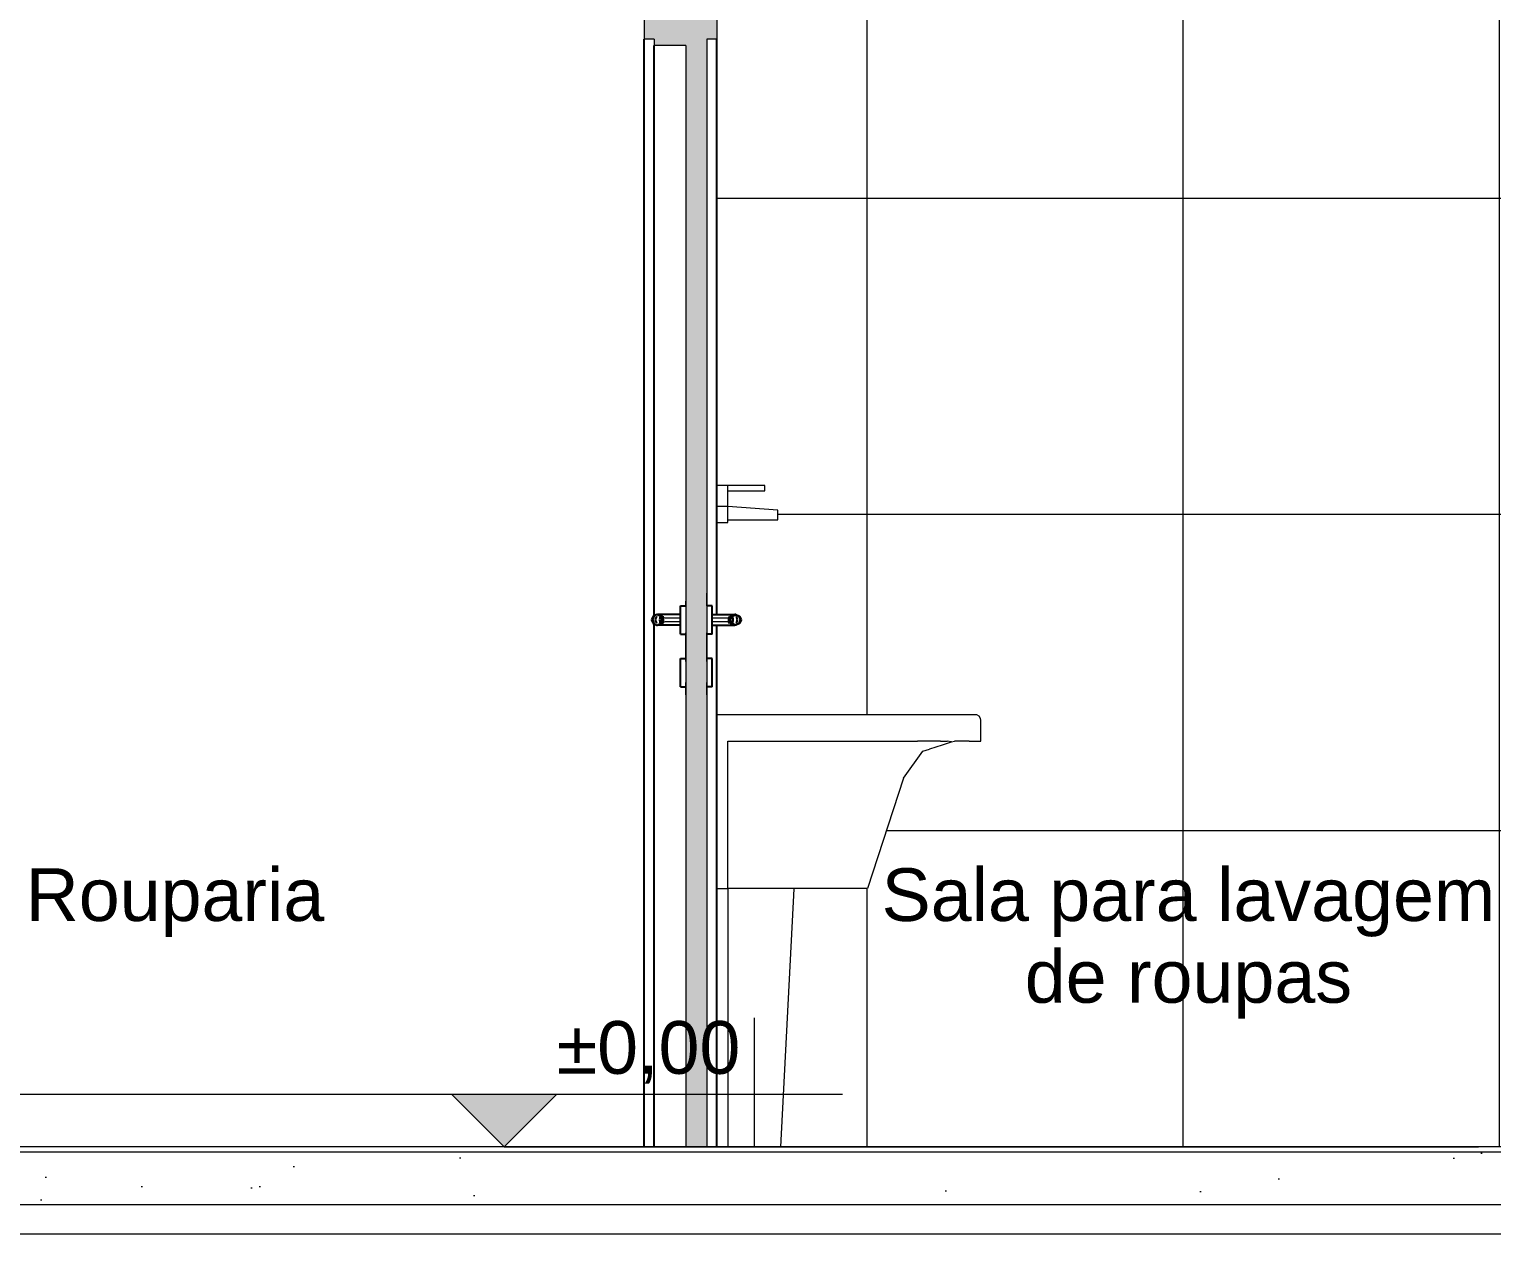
# Model space of a CAD drawing. Header units: metres. Extents: x -77 to 97, y 0 to 6.
# Drawn here: x 41.353 to 44.129, y -0.373 to 1.913 of the extents above; entities that cross this region are included whole.
import ezdxf

# ---------------------------------------------------------------- set-up
doc = ezdxf.new("R2010")
doc.units = ezdxf.units.M
doc.header["$MEASUREMENT"] = 0
for name, color, linetype, lineweight in [('0_Caneta_No__1', 7, 'Continuous', 35), ('LAJES.EST_Caneta_No__4', 7, 'Continuous', 20), ('LAJES.EST_Caneta_No__7', 7, 'Continuous', 13), ('PISO - Rodapé_Caneta_No__11', 7, 'Continuous', 5), ('Portas Archicad_Caneta_No__241', 7, 'Continuous', 13), ('Portas Archicad_Caneta_No__3', 7, 'Continuous', 25)]:
    doc.layers.add(name, color=color, linetype=linetype, lineweight=lineweight)
doc.layers.add('COTAS CORTE', color=7, linetype='Continuous')
doc.layers.add('Portas Archicad', color=7, linetype='Continuous')
for name, color, linetype, lineweight, true_color in [('COTAS CORTE_Caneta_No__25', 7, 'Continuous', 13, 0x982312), ('LAJES.EST_Caneta_No__16', 7, 'Continuous', 0, 0xc9c9c9), ('LAJES.EST_Caneta_No__254', 7, 'Continuous', 0, 0xd1c9ad), ('LAJES.EST_Caneta_No__97', 7, 'Continuous', 5, 0x6b6b6b), ('LOUCAS-METAIS.ARQ_Caneta_No__13', 7, 'Continuous', 0, 0xaaaaaa), ('Novo_LOUCAS-METAIS.ARQ_Caneta_No__13', 7, 'Continuous', 0, 0xaaaaaa), ('PAREDE CONSTRUIR_Caneta_No__16', 7, 'Continuous', 0, 0xc9c9c9), ('Portas Archicad_Caneta_No__9', 7, 'Continuous', 5, 0x020202)]:
    doc.layers.add(name, color=color, linetype=linetype, lineweight=lineweight, true_color=true_color)
doc.styles.add('ESTILO_GERADO_1', font='arial.ttf')
doc.dimstyles.new('ESTILO_GERADO__10', dxfattribs={"dimtxt": 0.1, "dimasz": 0.0475, "dimexe": 0.18, "dimexo": 0.624631, "dimgap": 0, "dimtad": 1, "dimzin": 0, "dimdsep": 46, "dimtxsty": 'ESTILO_GERADO_1', "dimblk": 'ARROWHEAD_11', "dimblk1": 'ARROWHEAD_11', "dimblk2": 'ARROWHEAD_11', "dimcen": 0.09, "dimclrd": 256, "dimclre": 256, "dimclrt": 256, "dimadec": 0, "dimazin": 0, "dimtfac": 1, "dimtdec": 4, "dimtmove": 0, "dimatfit": 3, "dimfxl": 0, "dimtolj": 1, "dimtzin": 0, "dimarcsym": 0})
pattern_1 = [(45, (77.54311, 0.292), (-0.159099, 0.159099), [0, -0.15, 0, -0.225]), (110, (78.04311, 0.292), (0.2114308, 0.0769545), [0, -0.11, 0, -0.19])]
pattern_2 = [(50, (77.5431, -0.208), (-0.546554, 0.047817), [0.05715, -0.62865]), (355, (77.5431, -0.208), (-0.10573, 0.5731705), [0.04572, -0.502922]), (100.4514, (77.58866, -0.212), (0.440824, 0.525353), [0.04857, -0.534271]), (46.1842, (77.5431, -0.0556), (-0.813237, 0.126127), [0.085725, -0.942975]), (96.6356, (77.6109, -0.0661), (0.712212, 0.742278), [0.072855, -0.801407]), (351.1842, (77.5431, -0.0556), (0.712212, 0.742278), [0.06858, -0.75438]), (21, (77.6193, -0.0937), (-0.454843, 0.3067956), [0.05715, -0.62865]), (326, (77.6193, -0.0937), (0.185406, 0.552564), [0.04572, -0.50292]), (71.4514, (77.6572, -0.11926), (0.640249, 0.245768), [0.04857, -0.53427]), (37.5, (77.54311, -0.208), (0.0092658, 0.2536651), [0, -0.496824, 0, -0.51054, 0, -0.504825]), (7.5, (77.5431, -0.208), (0.200459, 0.3005417), [0, -0.291084, 0, -0.485394, 0, -0.192405]), (327.5, (77.37319, -0.208), (-0.4067718, 0.0171862), [0, -0.1905, 0, -0.59436, 0, -0.78867]), (317.5, (77.297, -0.208), (0.4443875, 0.0762795), [0, -0.24765, 0, -0.394716, 0, -0.56007])]

# ---------------------------------------------------------------- blocks, each defined once
blk = doc.blocks.new('*D104', base_point=(77.5431, -0.208))
at = {"layer": 'COTAS CORTE_Caneta_No__25', "linetype": 'Continuous', "lineweight": 13, "true_color": 0x982312}
for points in [[(45.0939, 2.952), (45.0949, 2.9472), (45.0976, 2.9432), (45.1016, 2.9405), (45.1064, 2.9395), (45.1112, 2.9405), (45.1153, 2.9432), (45.118, 2.9472), (45.1189, 2.952), (45.118, 2.9568), (45.1153, 2.9608), (45.1112, 2.9636), (45.1064, 2.9645), (45.1016, 2.9636), (45.0976, 2.9608), (45.0949, 2.9568)], [(45.0939, 2.942), (45.0949, 2.9372), (45.0976, 2.9332), (45.1016, 2.9305), (45.1064, 2.9295), (45.1112, 2.9305), (45.1153, 2.9332), (45.118, 2.9372), (45.1189, 2.942), (45.118, 2.9468), (45.1153, 2.9508), (45.1112, 2.9536), (45.1064, 2.9545), (45.1016, 2.9536), (45.0976, 2.9508), (45.0949, 2.9468)], [(45.0939, -0.208), (45.0949, -0.2128), (45.0976, -0.2168), (45.1016, -0.2195), (45.1064, -0.2205), (45.1112, -0.2195), (45.1153, -0.2168), (45.118, -0.2128), (45.1189, -0.208), (45.118, -0.2032), (45.1153, -0.1992), (45.1112, -0.1964), (45.1064, -0.1955), (45.1016, -0.1964), (45.0976, -0.1992), (45.0949, -0.2032)]]:
    blk.add_hatch(color=24, dxfattribs=at).paths.add_polyline_path(points)
at = {"layer": 'COTAS CORTE_Caneta_No__25', "color": 24, "linetype": 'Continuous', "lineweight": 13, "true_color": 0x982312}
for p, q in [((45.0939, 2.942), (44.4818, 2.942)), ((45.1064, -0.1955), (45.1064, 2.9295)), ((45.1533, 2.942), (45.1189, 2.942)), ((45.0939, -0.208), (44.4818, -0.208)), ((45.1064, -0.233), (45.1064, -0.2205)), ((45.1533, -0.208), (45.1189, -0.208))]:
    blk.add_line(p, q, dxfattribs=at)
for centre in [(45.1064, 2.942), (45.1064, -0.208)]:
    blk.add_circle(centre, 0.0125, dxfattribs=at)
at = {"layer": 'COTAS CORTE_Caneta_No__25', "color": 24, "lineweight": 13, "true_color": 0x982312, "char_height": 0.1, "attachment_point": 7, "rotation": 90, "style": 'ESTILO_GERADO_1'}
for s, insert in [('\\A1;{\\pql;\\fArial|b0|i0|c0|p0;\\W1.000000;0,01}', (45.0864, 2.6626)), ('\\A1;{\\pql;\\fArial|b0|i0|c0|p0;\\W1.000000;3,15}', (45.0864, 1.1001))]:
    blk.add_mtext(s, dxfattribs=dict(at, insert=insert))
blk = doc.blocks.new('ARROWHEAD_11')
at = {"color": 0, "linetype": 'Continuous', "lineweight": 0}
blk.add_line((0, 0), (-1, 0), dxfattribs=at)
at = {"color": 0, "linetype": 'Continuous', "lineweight": 0, "const_width": 0.25, "flags": 128}
blk.add_lwpolyline([(-0.125, 0, 1), (0.125, 0, 1)], format="xyb", close=True, dxfattribs=at)

msp = doc.modelspace()

# ---------------------------------------------------------------- hatches: boundary and pattern name
at = {"layer": 'COTAS CORTE_Caneta_No__25', "linetype": 'Continuous', "lineweight": 13, "true_color": 0x982312}
msp.add_hatch(color=24, dxfattribs=at).paths.add_polyline_path([(42.2546, -0.208), (42.3546, -0.108), (42.1546, -0.108)])
at = {"layer": 'LAJES.EST_Caneta_No__254', "linetype": 'Continuous', "lineweight": 0, "true_color": 0xd1c9ad}
h = msp.add_hatch(dxfattribs=at)
h.set_pattern_fill('Haie_OD_0003', color=9, style=0, pattern_type=2)
h.set_pattern_definition(pattern_1)
h.paths.add_polyline_path([(42.6394, -0.208), (39.1394, -0.208), (39.1394, -0.218), (42.6394, -0.218)])
h = msp.add_hatch(dxfattribs=at)
h.set_pattern_fill('Haie_OD_0003', color=9, style=0, pattern_type=2)
h.set_pattern_definition(pattern_1)
h.paths.add_polyline_path([(44.9434, -0.208), (42.6394, -0.208), (42.6394, -0.218), (44.9434, -0.218)])
at = {"layer": 'LAJES.EST_Caneta_No__97', "linetype": 'Continuous', "lineweight": 5, "true_color": 0x6b6b6b}
h = msp.add_hatch(dxfattribs=at)
h.set_pattern_fill('AR_CONC_0003', color=251, style=0, pattern_type=2)
h.set_pattern_definition(pattern_2)
h.paths.add_polyline_path([(39.1394, -0.318), (42.6394, -0.318), (42.6394, -0.218), (39.1394, -0.218)])
h = msp.add_hatch(dxfattribs=at)
h.set_pattern_fill('AR_CONC_0003', color=251, style=0, pattern_type=2)
h.set_pattern_definition(pattern_2)
h.paths.add_polyline_path([(42.6394, -0.318), (44.9434, -0.318), (44.9434, -0.218), (42.6394, -0.218)])
at = {"layer": 'PAREDE CONSTRUIR_Caneta_No__16', "linetype": 'Continuous', "lineweight": 0, "true_color": 0xc9c9c9}
h = msp.add_hatch(dxfattribs=at)
h.set_pattern_fill('Ceramica_60_x_60_0003', color=9, style=0, pattern_type=2)
h.set_pattern_definition([(0, (44.7434, -0.208), (0, 0.6), []), (90, (44.7434, -0.208), (-0.6, 0), [])])
h.paths.add_polyline_path([(42.6394, 2.942), (42.6394, 1.944), (42.6584, 1.944), (42.6584, 1.894), (42.6584, 1.047), (42.7494, 1.047), (42.7494, 1.037), (42.6794, 1.037), (42.6794, 1.007), (42.7744, 1.0004), (42.7744, 0.982), (42.6794, 0.982), (42.6794, 0.977), (42.6584, 0.977), (42.6584, 0.802), (42.6944, 0.802), (42.7014, 0.7991), (42.7044, 0.792), (42.7014, 0.7849), (42.6944, 0.782), (42.6584, 0.782), (42.6584, 0.612), (43.1493, 0.612), (43.1519, 0.6117), (43.1564, 0.6091), (43.159, 0.6046), (43.1594, 0.602), (43.1594, 0.562), (43.1094, 0.562), (43.0495, 0.5426), (43.0125, 0.4916), (42.9444, 0.282), (42.8044, 0.282), (42.8043, 0.2819), (42.7795, -0.2079), (42.7794, -0.208), (44.4899, -0.208), (44.4899, 0.592), (44.1934, 0.592), (44.1934, 0.792), (44.4899, 0.792), (44.4899, 2.942)])
h = msp.add_hatch(dxfattribs=at)
h.set_pattern_fill('Ceramica_60_x_60_0003', color=9, style=0, pattern_type=2)
h.set_pattern_definition([(0, (44.7434, -0.208), (0, 0.6), []), (90, (44.7434, -0.208), (-0.6, 0), [])])
h.paths.add_polyline_path([(42.6584, 0.282), (42.6584, -0.208), (42.6794, -0.208), (42.6794, 0.282)])
at = {"layer": 'Portas Archicad', "linetype": 'Continuous', "lineweight": 0, "true_color": 0xffffff}
for points in [[(42.5204, 1.894), (42.5394, 1.894), (42.5394, 1.944), (42.5204, 1.944)], [(42.6584, 1.894), (42.6584, 1.944), (42.6394, 1.944), (42.6394, 1.894)], [(42.5994, 1.894), (42.6394, 1.894), (42.6394, 1.932), (42.5394, 1.932), (42.5394, 1.882), (42.5994, 1.882)], [(42.6394, -0.208), (42.6394, 1.894), (42.5994, 1.894), (42.5994, -0.208)]]:
    msp.add_hatch(color=7, dxfattribs=at).paths.add_polyline_path(points)

# ---------------------------------------------------------------- linework, layer by layer
at = {"layer": 'COTAS CORTE_Caneta_No__25', "color": 24, "linetype": 'Continuous', "lineweight": 13, "true_color": 0x982312}
for p, q in [((42.2546, -0.208), (42.1546, -0.108)), ((42.1546, -0.108), (42.3546, -0.108)), ((42.3546, -0.108), (42.2546, -0.208)), ((42.3546, -0.108), (42.8968, -0.108)), ((42.2546, -0.208), (42.1796, -0.208)), ((42.2546, -0.208), (44.1038, -0.208))]:
    msp.add_line(p, q, dxfattribs=at)
at = {"layer": 'LAJES.EST_Caneta_No__16', "color": 9, "linetype": 'Continuous', "lineweight": 0, "true_color": 0xc9c9c9}
msp.add_line((40.8394, -0.373), (44.9434, -0.373), dxfattribs=at)
at = {"layer": 'LAJES.EST_Caneta_No__4', "color": 7, "linetype": 'Continuous', "lineweight": 20}
for p, q in [((42.6394, -0.318), (39.1394, -0.318)), ((44.9434, -0.318), (42.6394, -0.318))]:
    msp.add_line(p, q, dxfattribs=at)
at = {"layer": 'LAJES.EST_Caneta_No__7', "color": 7, "linetype": 'Continuous', "lineweight": 13}
for p, q in [((42.6394, -0.218), (39.1394, -0.218)), ((44.7434, -0.208), (42.6394, -0.208)), ((44.9434, -0.218), (42.6394, -0.218))]:
    msp.add_line(p, q, dxfattribs=at)
at = {"layer": 'LAJES.EST_Caneta_No__7', "color": 7, "linetype": 'Continuous', "lineweight": 13, "flags": 128}
msp.add_lwpolyline([(42.6394, -0.208), (42.5994, -0.208), (41.0394, -0.208), (40.9994, -0.208), (39.1794, -0.208), (39.1394, -0.208)], dxfattribs=at)
at = {"layer": 'LOUCAS-METAIS.ARQ_Caneta_No__13', "color": 253, "linetype": 'Continuous', "lineweight": 0, "true_color": 0xaaaaaa}
for p, q in [((43.0382, 0.612), (42.6584, 0.612)), ((43.0787, 0.612), (43.0382, 0.612)), ((43.1101, 0.612), (43.0787, 0.612)), ((43.1274, 0.612), (43.1101, 0.612)), ((43.1493, 0.612), (43.1274, 0.612)), ((43.1519, 0.6117), (43.1493, 0.612)), ((43.1564, 0.6091), (43.1519, 0.6117)), ((43.159, 0.6046), (43.1564, 0.6091)), ((43.1594, 0.602), (43.159, 0.6046)), ((43.1594, 0.562), (43.1594, 0.602)), ((42.6794, 0.282), (42.6794, 0.562)), ((42.6794, 0.562), (43.0394, 0.562)), ((43.0832, 0.562), (43.0394, 0.562)), ((43.0832, 0.562), (43.0954, 0.562)), ((43.1031, 0.56), (43.0859, 0.5544)), ((43.104, 0.5603), (43.0954, 0.562)), ((43.104, 0.5603), (43.1031, 0.56)), ((43.104, 0.5603), (43.1094, 0.562)), ((43.1181, 0.562), (43.1094, 0.562)), ((43.1372, 0.562), (43.1181, 0.562)), ((43.1372, 0.562), (43.1594, 0.562)), ((43.0125, 0.4916), (43.0495, 0.5426)), ((43.0495, 0.5426), (43.0618, 0.5466)), ((43.0859, 0.5544), (43.0618, 0.5466)), ((43.0125, 0.4916), (42.9444, 0.282)), ((42.6584, 0.282), (42.6794, 0.282)), ((42.6794, 0.282), (42.6794, -0.208)), ((42.9444, 0.282), (42.6794, 0.282)), ((42.8043, 0.2819), (42.7795, -0.2079)), ((42.8044, 0.282), (42.8043, 0.2819)), ((42.7294, 0.037), (42.7294, -0.2079)), ((42.7294, -0.2079), (42.7294, -0.208)), ((42.7795, -0.2079), (42.7794, -0.208))]:
    msp.add_line(p, q, dxfattribs=at)
at = {"layer": 'Novo_LOUCAS-METAIS.ARQ_Caneta_No__13', "color": 253, "linetype": 'Continuous', "lineweight": 0, "true_color": 0xaaaaaa}
for p, q in [((42.6794, 1.047), (42.6584, 1.047)), ((42.6794, 1.007), (42.6794, 1.047)), ((42.7494, 1.047), (42.6794, 1.047)), ((42.6794, 1.037), (42.7494, 1.037)), ((42.7494, 1.037), (42.7494, 1.047)), ((42.6794, 1.007), (42.6584, 1.007)), ((42.6794, 0.977), (42.6794, 1.007)), ((42.7744, 1.0004), (42.6794, 1.007)), ((42.7744, 0.982), (42.7744, 1.0004)), ((42.6584, 0.977), (42.6794, 0.977)), ((42.6794, 0.982), (42.7744, 0.982))]:
    msp.add_line(p, q, dxfattribs=at)
at = {"layer": 'PISO - Rodapé_Caneta_No__11', "color": 7, "linetype": 'Continuous', "lineweight": 5}
for p, q in [((41.0594, -0.108), (42.5194, -0.108)), ((42.5194, -0.108), (42.5194, -0.208)), ((42.5204, -0.108), (42.5194, -0.108))]:
    msp.add_line(p, q, dxfattribs=at)
at = {"layer": 'Portas Archicad_Caneta_No__241', "color": 7, "linetype": 'Continuous', "lineweight": 13}
for p, q in [((42.5993, 1.036), (42.5993, 1.0126)), ((42.6395, 1.036), (42.6395, 1.0126)), ((42.5993, 0.9733), (42.5993, 0.9103)), ((42.6395, 0.9733), (42.6395, 0.9103)), ((42.5993, 0.906), (42.5993, 0.8583)), ((42.6395, 0.906), (42.6395, 0.843)), ((42.6395, 0.819), (42.6395, 0.843)), ((42.5993, 0.819), (42.5993, 0.8277)), ((42.5993, 0.7128), (42.5993, 0.7675)), ((42.6395, 0.7128), (42.6395, 0.7675)), ((42.5993, 0.65), (42.5993, 0.6734)), ((42.6395, 0.65), (42.6395, 0.6734))]:
    msp.add_line(p, q, dxfattribs=at)
at = {"layer": 'Portas Archicad_Caneta_No__3', "color": 7, "linetype": 'Continuous', "lineweight": 25}
for p, q in [((42.5204, -0.208), (42.5204, 1.894)), ((42.6584, 0.802), (42.6584, 1.894)), ((42.5394, 0.7999), (42.5394, 1.882)), ((42.5894, 0.8154), (42.5894, 0.819)), ((42.5894, 0.819), (42.5895, 0.819)), ((42.5894, 0.8055), (42.5894, 0.8154)), ((42.5894, 0.7952), (42.5894, 0.8055)), ((42.5895, 0.819), (42.5993, 0.819)), ((42.5993, 0.819), (42.5994, 0.819)), ((42.6395, 0.819), (42.6394, 0.819)), ((42.6493, 0.819), (42.6395, 0.819)), ((42.6494, 0.819), (42.6493, 0.819)), ((42.6494, 0.8154), (42.6494, 0.819)), ((42.6494, 0.8055), (42.6494, 0.8154)), ((42.6494, 0.7952), (42.6494, 0.8055)), ((42.5373, 0.7991), (42.5344, 0.792)), ((42.5344, 0.792), (42.5373, 0.7849)), ((42.5388, 0.7991), (42.5361, 0.792)), ((42.5361, 0.792), (42.5388, 0.7849)), ((42.5444, 0.802), (42.5373, 0.7991)), ((42.5373, 0.7849), (42.5444, 0.782)), ((42.5394, -0.208), (42.5394, 0.7841)), ((42.5437, 0.7991), (42.5415, 0.792)), ((42.5415, 0.792), (42.5437, 0.7849)), ((42.5444, 0.802), (42.5455, 0.802)), ((42.5444, 0.782), (42.5455, 0.782)), ((42.5514, 0.7991), (42.545, 0.8017)), ((42.545, 0.7823), (42.5514, 0.7849)), ((42.5455, 0.802), (42.5459, 0.802)), ((42.5455, 0.782), (42.5459, 0.782)), ((42.5488, 0.802), (42.5459, 0.802)), ((42.5488, 0.782), (42.5459, 0.782)), ((42.5536, 0.802), (42.5488, 0.802)), ((42.5536, 0.782), (42.5488, 0.782)), ((42.5509, 0.7991), (42.5497, 0.792)), ((42.5497, 0.792), (42.5509, 0.7849)), ((42.5544, 0.792), (42.5514, 0.7991)), ((42.5514, 0.7849), (42.5544, 0.792)), ((42.5549, 0.792), (42.5522, 0.7991)), ((42.5522, 0.7849), (42.5549, 0.792)), ((42.5594, 0.802), (42.5536, 0.802)), ((42.5594, 0.782), (42.5536, 0.782)), ((42.556, 0.792), (42.5539, 0.7991)), ((42.5539, 0.7849), (42.556, 0.792)), ((42.5567, 0.7968), (42.5564, 0.7991)), ((42.5564, 0.7849), (42.5567, 0.7872)), ((42.5575, 0.792), (42.5567, 0.7968)), ((42.5567, 0.7872), (42.5575, 0.792)), ((42.5894, 0.802), (42.5594, 0.802)), ((42.5894, 0.782), (42.5594, 0.782)), ((42.5894, 0.792), (42.5894, 0.7952)), ((42.5894, 0.7889), (42.5894, 0.792)), ((42.5894, 0.7785), (42.5894, 0.7889)), ((42.5894, 0.7686), (42.5894, 0.7785)), ((42.6494, 0.802), (42.6794, 0.802)), ((42.6494, 0.792), (42.6494, 0.7952)), ((42.6494, 0.7889), (42.6494, 0.792)), ((42.6494, 0.7785), (42.6494, 0.7889)), ((42.6494, 0.782), (42.6794, 0.782)), ((42.6494, 0.7686), (42.6494, 0.7785)), ((42.6584, -0.208), (42.6584, 0.782)), ((42.6794, 0.802), (42.6851, 0.802)), ((42.6794, 0.782), (42.6851, 0.782)), ((42.6812, 0.792), (42.682, 0.7968)), ((42.682, 0.7872), (42.6812, 0.792)), ((42.682, 0.7968), (42.6823, 0.7991)), ((42.6823, 0.7849), (42.682, 0.7872)), ((42.6828, 0.792), (42.6849, 0.7991)), ((42.6849, 0.7849), (42.6828, 0.792)), ((42.6838, 0.792), (42.6866, 0.7991)), ((42.6866, 0.7849), (42.6838, 0.792)), ((42.6844, 0.792), (42.6873, 0.7991)), ((42.6873, 0.7849), (42.6844, 0.792)), ((42.6851, 0.802), (42.69, 0.802)), ((42.6851, 0.782), (42.69, 0.782)), ((42.6873, 0.7991), (42.6937, 0.8017)), ((42.6937, 0.7823), (42.6873, 0.7849)), ((42.6879, 0.7991), (42.689, 0.792)), ((42.689, 0.792), (42.6879, 0.7849)), ((42.69, 0.802), (42.6928, 0.802)), ((42.69, 0.782), (42.6928, 0.782)), ((42.6932, 0.802), (42.6928, 0.802)), ((42.6932, 0.782), (42.6928, 0.782)), ((42.6944, 0.802), (42.6932, 0.802)), ((42.6944, 0.782), (42.6932, 0.782)), ((42.6944, 0.802), (42.7014, 0.7991)), ((42.7014, 0.7849), (42.6944, 0.782)), ((42.6951, 0.7991), (42.6972, 0.792)), ((42.6972, 0.792), (42.6951, 0.7849)), ((42.6999, 0.7991), (42.7026, 0.792)), ((42.7026, 0.792), (42.6999, 0.7849)), ((42.7014, 0.7991), (42.7044, 0.792)), ((42.7044, 0.792), (42.7014, 0.7849)), ((42.5894, 0.765), (42.5894, 0.7686)), ((42.5894, 0.765), (42.5895, 0.765)), ((42.5895, 0.765), (42.5993, 0.765)), ((42.5993, 0.765), (42.5994, 0.765)), ((42.6395, 0.765), (42.6394, 0.765)), ((42.6493, 0.765), (42.6395, 0.765)), ((42.6494, 0.765), (42.6493, 0.765)), ((42.6494, 0.765), (42.6494, 0.7686)), ((42.5894, 0.7154), (42.5894, 0.719)), ((42.5894, 0.719), (42.5895, 0.719)), ((42.5894, 0.7055), (42.5894, 0.7154)), ((42.5894, 0.692), (42.5894, 0.7055)), ((42.5895, 0.719), (42.5993, 0.719)), ((42.5993, 0.719), (42.5994, 0.719)), ((42.6395, 0.719), (42.6394, 0.719)), ((42.6493, 0.719), (42.6395, 0.719)), ((42.6494, 0.719), (42.6493, 0.719)), ((42.6494, 0.7154), (42.6494, 0.719)), ((42.6494, 0.7055), (42.6494, 0.7154)), ((42.6494, 0.692), (42.6494, 0.7055)), ((42.5894, 0.6785), (42.5894, 0.692)), ((42.5894, 0.6686), (42.5894, 0.6785)), ((42.5894, 0.665), (42.5894, 0.6686)), ((42.6494, 0.6785), (42.6494, 0.692)), ((42.6494, 0.6686), (42.6494, 0.6785)), ((42.6494, 0.665), (42.6494, 0.6686)), ((42.5894, 0.665), (42.5895, 0.665)), ((42.5895, 0.665), (42.5993, 0.665)), ((42.5993, 0.665), (42.5994, 0.665)), ((42.6395, 0.665), (42.6394, 0.665)), ((42.6493, 0.665), (42.6395, 0.665)), ((42.6494, 0.665), (42.6493, 0.665))]:
    msp.add_line(p, q, dxfattribs=at)
at = {"layer": 'Portas Archicad_Caneta_No__9', "color": 18, "linetype": 'Continuous', "lineweight": 5, "true_color": 0x020202}
for p, q in [((42.5204, 1.944), (42.5204, 1.894)), ((42.6584, 1.944), (42.6584, 1.894)), ((42.5394, 1.894), (42.5204, 1.894)), ((42.5394, 1.894), (42.5394, 1.882)), ((42.6394, 1.894), (42.6394, -0.208)), ((42.6584, 1.894), (42.6394, 1.894)), ((42.5994, 1.882), (42.5394, 1.882)), ((42.5994, 1.882), (42.5994, -0.208)), ((42.5384, 0.7991), (42.5354, 0.792)), ((42.5354, 0.792), (42.5384, 0.7849)), ((42.5567, 0.7968), (42.555, 0.7991)), ((42.555, 0.7849), (42.5567, 0.7872)), ((42.5602, 0.7952), (42.5567, 0.7968)), ((42.5567, 0.7872), (42.5602, 0.7889)), ((42.5894, 0.7952), (42.5602, 0.7952)), ((42.5602, 0.7889), (42.5894, 0.7889)), ((42.5894, 0.7889), (42.5894, 0.7952)), ((42.6494, 0.7952), (42.6494, 0.7889)), ((42.6785, 0.7952), (42.6494, 0.7952)), ((42.6494, 0.7889), (42.6785, 0.7889)), ((42.682, 0.7968), (42.6785, 0.7952)), ((42.6785, 0.7889), (42.682, 0.7872)), ((42.6837, 0.7991), (42.682, 0.7968)), ((42.682, 0.7872), (42.6837, 0.7849)), ((42.7033, 0.792), (42.7003, 0.7991)), ((42.7003, 0.7849), (42.7033, 0.792))]:
    msp.add_line(p, q, dxfattribs=at)
at = {"layer": 'Portas Archicad_Caneta_No__9', "color": 18, "linetype": 'Continuous', "lineweight": 5, "true_color": 0x020202, "flags": 128}
for points in [[(42.5459, 0.802), (42.5441, 0.8014), (42.5384, 0.7991)], [(42.5384, 0.7849), (42.5441, 0.7826), (42.5459, 0.782)], [(42.555, 0.7991), (42.5531, 0.7995), (42.5459, 0.802)], [(42.5459, 0.782), (42.5531, 0.7845), (42.555, 0.7849)], [(42.6928, 0.802), (42.6857, 0.7995), (42.6837, 0.7991)], [(42.6837, 0.7849), (42.6857, 0.7845), (42.6928, 0.782)], [(42.7003, 0.7991), (42.6946, 0.8014), (42.6928, 0.802)], [(42.6928, 0.782), (42.6946, 0.7826), (42.7003, 0.7849)]]:
    msp.add_lwpolyline(points, dxfattribs=at)

# ---------------------------------------------------------------- texts
at = {"layer": '0_Caneta_No__1', "color": 7, "linetype": 'Continuous', "lineweight": 35, "insert": (41.6299, 0.3206), "char_height": 0.1, "attachment_point": 2, "style": 'ESTILO_GERADO_1'}
msp.add_mtext('\\A1;{\\pqc;\\fArial|b0|i0|c0|p0;\\W1.000000;Rouparia}', dxfattribs=at)
at = {"layer": '0_Caneta_No__1', "color": 7, "linetype": 'Continuous', "lineweight": 35, "insert": (43.5535, 0.3206), "char_height": 0.1, "width": 1.165928, "attachment_point": 2, "line_spacing_factor": 0.930874, "style": 'ESTILO_GERADO_1'}
msp.add_mtext('\\A1;{\\pqc;\\fArial|b0|i0|c0|p0;\\W1.000000;Sala para lavagem de roupas}', dxfattribs=at)
at = {"layer": 'COTAS CORTE_Caneta_No__25', "color": 24, "lineweight": 13, "true_color": 0x982312, "insert": (42.3546, -0.088), "char_height": 0.1, "attachment_point": 7, "style": 'ESTILO_GERADO_1'}
msp.add_mtext('\\A1;{\\pql;\\fArial|b0|i0|c0|p0;\\W1.000000;±0,00}', dxfattribs=at)

# ---------------------------------------------------------------- dimensions: what is measured, and where the dimension line sits
at = {"layer": 'COTAS CORTE', "color": 24, "linetype": 'Continuous', "lineweight": 13, "true_color": 0x982312}
dim = msp.add_linear_dim(base=(45.1064, 2.942), p1=(44.9434, -0.208), p2=(41.7894, 2.942), angle=90, dimstyle='ESTILO_GERADO__10', dxfattribs=at)
dim.commit()
dim.dimension.update_dxf_attribs({"geometry": '*D104', "text_midpoint": (45.0364, 1.2295), "dimtype": 160, "text_rotation": 90})

doc.saveas('drawing.dxf')
